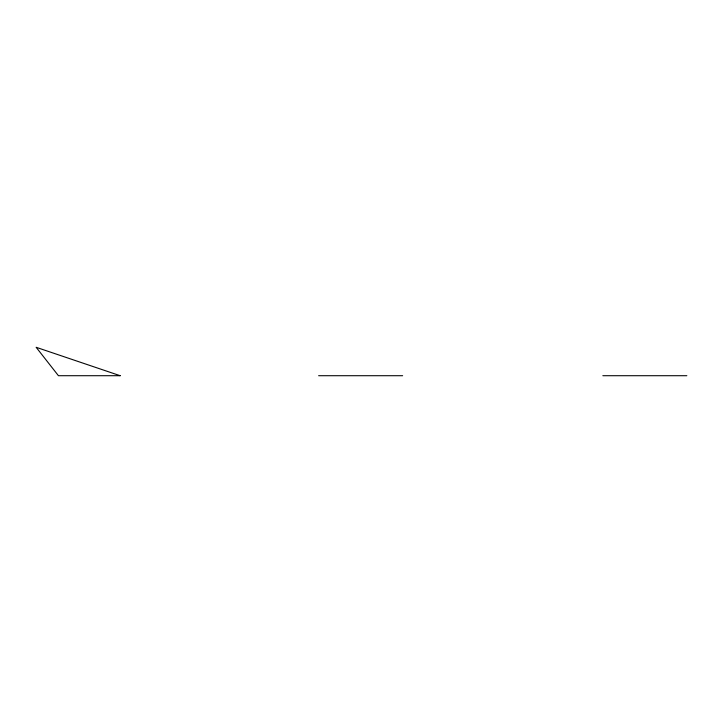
<?xml version="1.0" encoding="UTF-8"?>
<svg xmlns="http://www.w3.org/2000/svg" width="723" height="723" viewBox="0 0 723 723"><rect width="100%" height="100%" fill="white"/><g stroke="black" fill="none" stroke-linecap="round" stroke-linejoin="round"><path stroke-width="1.08" d="M318.626 375.707L402.639 375.707M602.837 375.707L686.85 375.707M120.163 375.707L58.436 375.707L36.15 347.293L120.163 375.707"/></g></svg>
